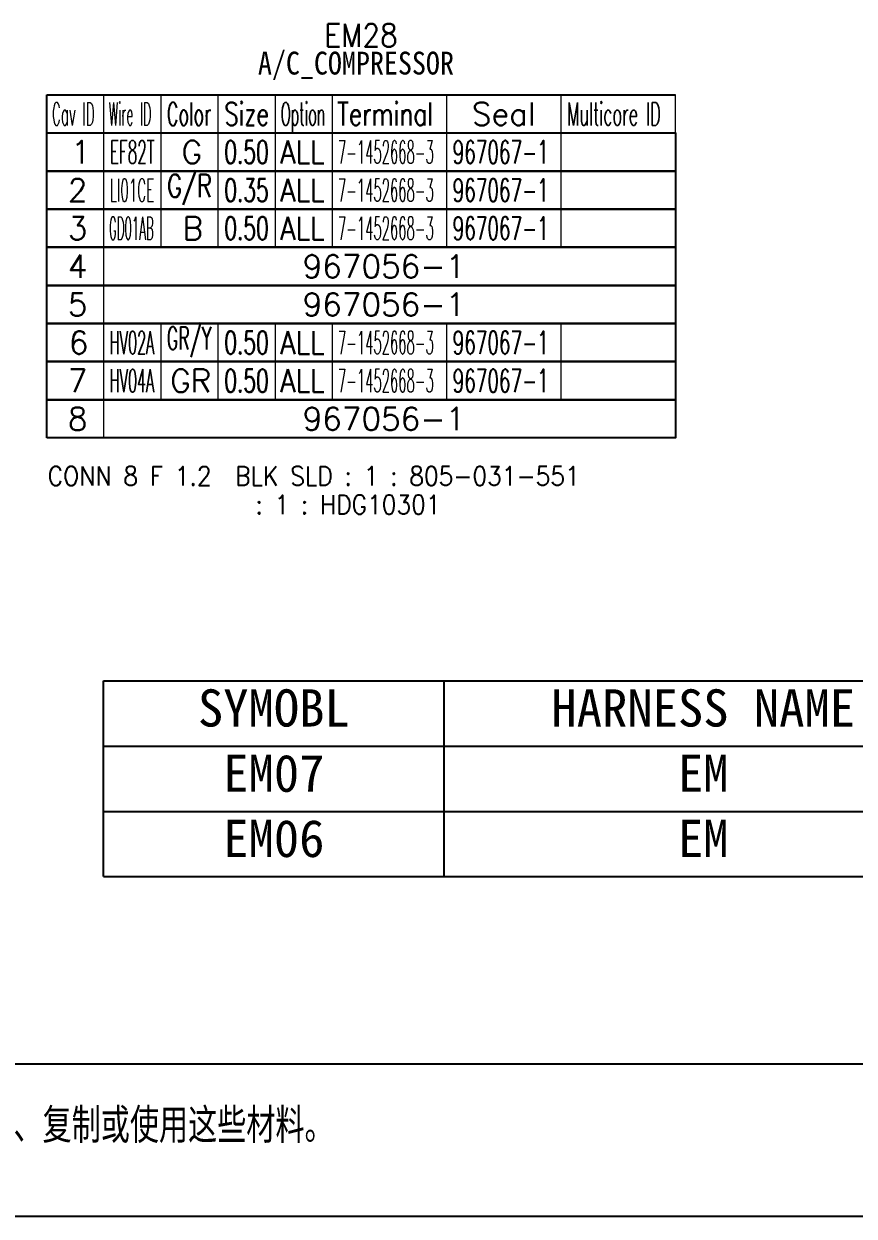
# Model space of a CAD drawing. Header units: inches. Extents: x 47316 to 59086, y 3141 to 11743.
# Drawn here: x 51252.6 to 51361.6, y 10740.2 to 10896.7 of the extents above; entities that cross this region are included whole.
import ezdxf
from ezdxf.enums import TextEntityAlignment as Align

# ---------------------------------------------------------------- set-up
doc = ezdxf.new("R2010")
doc.units = ezdxf.units.IN
doc.header["$MEASUREMENT"] = 0
doc.styles.add('COOL-仿宋', font='simfang.ttf')
doc.styles.add('MtX_SimSun', font='')
doc.styles.add('样式 100', font='SimSun.ttf', dxfattribs={"width": 0.7, "height": 3.5})
doc.styles.get('MtX_SimSun').set_extended_font_data('SimSun')

msp = doc.modelspace()

# ---------------------------------------------------------------- linework, layer by layer
at = {"color": 0, "linetype": 'Continuous', "lineweight": -3}
for p, q in [((51255.63, 10887.36), (51338.13, 10887.36)), ((51255.63, 10882.36), (51255.63, 10887.36)), ((51255.63, 10882.36), (51338.13, 10882.36))]:
    msp.add_line(p, q, dxfattribs=at)
at = {"color": 7, "linetype": 'Continuous', "lineweight": 15}
for p, q in [((51263.13, 10882.36), (51263.13, 10887.36)), ((51270.63, 10882.36), (51270.63, 10887.36)), ((51278.13, 10882.36), (51278.13, 10887.36)), ((51285.63, 10882.36), (51285.63, 10887.36)), ((51293.13, 10882.36), (51293.13, 10887.36)), ((51308.13, 10882.36), (51308.13, 10887.36)), ((51323.13, 10882.36), (51323.13, 10887.36)), ((51338.13, 10882.36), (51338.13, 10887.36))]:
    msp.add_line(p, q, dxfattribs=at)
at = {"color": 102, "linetype": 'Continuous', "lineweight": 15}
for p, q in [((51263.13, 10877.36), (51263.13, 10882.36)), ((51270.63, 10877.36), (51270.63, 10882.36)), ((51278.13, 10877.36), (51278.13, 10882.36)), ((51285.63, 10877.36), (51285.63, 10882.36)), ((51293.13, 10877.36), (51293.13, 10882.36)), ((51308.13, 10877.36), (51308.13, 10882.36)), ((51323.13, 10877.36), (51323.13, 10882.36)), ((51263.13, 10872.36), (51263.13, 10877.36)), ((51270.63, 10872.36), (51270.63, 10877.36)), ((51278.13, 10872.36), (51278.13, 10877.36)), ((51285.63, 10872.36), (51285.63, 10877.36)), ((51293.13, 10872.36), (51293.13, 10877.36)), ((51308.13, 10872.36), (51308.13, 10877.36)), ((51323.13, 10872.36), (51323.13, 10877.36)), ((51263.13, 10867.36), (51263.13, 10872.36)), ((51270.63, 10867.36), (51270.63, 10872.36)), ((51278.13, 10867.36), (51278.13, 10872.36)), ((51285.63, 10867.36), (51285.63, 10872.36)), ((51293.13, 10867.36), (51293.13, 10872.36)), ((51308.13, 10867.36), (51308.13, 10872.36)), ((51323.13, 10867.36), (51323.13, 10872.36)), ((51263.13, 10862.36), (51263.13, 10867.36)), ((51263.13, 10857.36), (51263.13, 10862.36)), ((51263.13, 10852.36), (51263.13, 10857.36)), ((51270.63, 10852.36), (51270.63, 10857.36)), ((51278.13, 10852.36), (51278.13, 10857.36)), ((51285.63, 10852.36), (51285.63, 10857.36)), ((51293.13, 10852.36), (51293.13, 10857.36)), ((51308.13, 10852.36), (51308.13, 10857.36)), ((51323.13, 10852.36), (51323.13, 10857.36)), ((51263.13, 10847.36), (51263.13, 10852.36)), ((51270.63, 10847.36), (51270.63, 10852.36)), ((51278.13, 10847.36), (51278.13, 10852.36)), ((51285.63, 10847.36), (51285.63, 10852.36)), ((51293.13, 10847.36), (51293.13, 10852.36)), ((51308.13, 10847.36), (51308.13, 10852.36)), ((51323.13, 10847.36), (51323.13, 10852.36)), ((51263.13, 10842.36), (51263.13, 10847.36))]:
    msp.add_line(p, q, dxfattribs=at)
at = {"color": 1, "lineweight": -3}
for p, q in [((51263.07, 10784.79), (51263.07, 10810.47)), ((51263.07, 10810.47), (51747.06, 10810.47)), ((51307.76, 10784.79), (51307.76, 10810.47)), ((51263.07, 10801.91), (51747.06, 10801.91)), ((51263.07, 10793.35), (51747.06, 10793.35)), ((51263.07, 10784.79), (51747.06, 10784.79))]:
    msp.add_line(p, q, dxfattribs=at)
at = {"color": 0, "lineweight": -3}
for p, q in [((50267.93, 10760.24), (52010.93, 10760.24)), ((51196.93, 10760.24), (51416.93, 10760.24)), ((50247.93, 10740.24), (52030.93, 10740.24))]:
    msp.add_line(p, q, dxfattribs=at)
at = {"color": 0, "linetype": 'Continuous', "lineweight": -3}
for points in [[(51255.63, 10877.36), (51255.63, 10882.36), (51338.13, 10882.36), (51338.13, 10877.36)], [(51255.63, 10872.36), (51255.63, 10877.36), (51338.13, 10877.36), (51338.13, 10872.36)], [(51255.63, 10867.36), (51255.63, 10872.36), (51338.13, 10872.36), (51338.13, 10867.36)], [(51255.63, 10862.36), (51255.63, 10867.36), (51338.13, 10867.36), (51338.13, 10862.36)], [(51255.63, 10857.36), (51255.63, 10862.36), (51338.13, 10862.36), (51338.13, 10857.36)], [(51255.63, 10852.36), (51255.63, 10857.36), (51338.13, 10857.36), (51338.13, 10852.36)], [(51255.63, 10847.36), (51255.63, 10852.36), (51338.13, 10852.36), (51338.13, 10847.36)], [(51255.63, 10842.36), (51255.63, 10847.36), (51338.13, 10847.36), (51338.13, 10842.36)]]:
    msp.add_lwpolyline(points, close=True, dxfattribs=at)

# ---------------------------------------------------------------- texts
at = {"color": 1, "lineweight": -3, "style": 'COOL-仿宋'}
for s, height, p in [('SYMOBL', 4.881, (51285.42, 10804.48)), ('HARNESS NAME', 4.8811, (51341.76, 10804.48)), ('EM07', 4.881, (51285.42, 10795.92)), ('EM', 4.881, (51341.76, 10795.92)), ('EM06', 4.881, (51285.42, 10787.36)), ('EM', 4.881, (51341.76, 10787.36))]:
    msp.add_text(s, height=height, dxfattribs=at).set_placement(p, align=Align.CENTER)
at = {"color": 0, "lineweight": -3, "style": 'MtX_SimSun', "width": 0.7}
msp.add_text('此图表和这里任何其他信息，都是吉利汽车研究院有限公司受著作权保护的机密材料，未经具体书面授权任何人不得以生产、出售或任何其他原因为目的，披露、出借、复制或使用这些材料。', height=4, dxfattribs=at).set_placement((50972.45, 10750.29))
at = {"color": 6, "linetype": 'Continuous', "lineweight": 20, "char_height": 3, "attachment_point": 1, "style": '样式 100'}
for s, insert, width in [('\\Fromans.shx;\\W0.9000000000;\\T1.0000000000;\\o\\lEM28', (51292.06, 10896.68), 10.6714), ('\\f黑体|b0|i0|c1|p0;\\W0.9000000000;\\T1.0000000000;\\o\\lA/C_COMPRESSOR', (51283.33, 10893.03), 27.182)]:
    msp.add_mtext(s, dxfattribs=dict(at, insert=insert, width=width))
at = {"color": 7, "linetype": 'Continuous', "lineweight": 15, "char_height": 3, "attachment_point": 1, "style": '样式 100'}
for s, insert, width in [('\\Fromans.shx;\\W0.4292452830;\\T1.0000000000;\\o\\lCav ID', (51256.31, 10886.36), 6.5), ('\\Fromans.shx;\\W0.4026548673;\\T1.0000000000;\\o\\lWire ID', (51263.74, 10886.36), 6.5), ('\\Fromans.shx;\\W0.5687500000;\\T1.0000000000;\\o\\lColor', (51271.37, 10886.36), 6.5), ('\\Fromans.shx;\\W0.7222222222;\\T1.0000000000;\\o\\lSize', (51278.94, 10886.36), 6.5), ('\\Fromans.shx;\\W0.4595959596;\\T1.0000000000;\\o\\lOption', (51286.33, 10886.36), 6.5), ('\\Fromans.shx;\\W0.7480916031;\\T1.0000000000;\\o\\lTerminal', (51293.73, 10886.36), 14), ('\\Fromans.shx;\\W1.0000000000;\\T1.0000000000;\\o\\lSeal', (51311.41, 10886.36), 9.2857), ('\\Fromans.shx;\\W0.5185185185;\\T1.0000000000;\\o\\lMulticore ID', (51323.92, 10886.36), 14), ('\\Fromans.shx;\\W1.0000000000;\\T1.0000000000;\\o\\l1', (51258.81, 10881.36), 2.8571), ('\\Fromans.shx;\\W1.0000000000;\\T1.0000000000;\\o\\l2', (51258.38, 10876.36), 2.8571), ('\\Fromans.shx;\\W1.0000000000;\\T1.0000000000;\\o\\l3', (51258.38, 10871.36), 2.8571), ('\\Fromans.shx;\\W1.0000000000;\\T1.0000000000;\\o\\l4', (51258.38, 10866.36), 2.8571), ('\\Fromans.shx;\\W1.0000000000;\\T1.0000000000;\\o\\l5', (51258.38, 10861.36), 2.8571), ('\\Fromans.shx;\\W1.0000000000;\\T1.0000000000;\\o\\l6', (51258.52, 10856.36), 2.8571), ('\\Fromans.shx;\\W1.0000000000;\\T1.0000000000;\\o\\l7', (51258.38, 10851.36), 2.8571), ('\\Fromans.shx;\\W1.0000000000;\\T1.0000000000;\\o\\l8', (51258.38, 10846.36), 2.8571)]:
    msp.add_mtext(s, dxfattribs=dict(at, insert=insert, width=width))
at = {"color": 21, "linetype": 'Continuous', "lineweight": 15, "char_height": 3, "attachment_point": 1, "style": '样式 100'}
for s, insert, width in [('\\Fromans.shx;\\W0.4892473118;\\T1.0000000000;\\o\\lEF82T', (51263.91, 10881.36), 6.5), ('\\Fromans.shx;\\W0.6500000000;\\T1.0000000000;\\o\\l0.50', (51278.91, 10881.36), 6.5), ('\\Fromans.shx;\\W0.4224137931;\\T1.0000000000;\\o\\l7-1452668-3', (51293.81, 10881.36), 14), ('\\Fromans.shx;\\W0.4333333333;\\T1.0000000000;\\o\\lLI01CE', (51263.88, 10876.36), 6.5), ('\\Fromans.shx;\\W0.6500000000;\\T1.0000000000;\\o\\l0.35', (51278.91, 10876.36), 6.5), ('\\Fromans.shx;\\W0.4224137931;\\T1.0000000000;\\o\\l7-1452668-3', (51293.81, 10876.36), 14), ('\\Fromans.shx;\\W0.3760330579;\\T1.0000000000;\\o\\lGD01AB', (51263.79, 10871.36), 6.5), ('\\Fromans.shx;\\W0.6500000000;\\T1.0000000000;\\o\\l0.50', (51278.91, 10871.36), 6.5), ('\\Fromans.shx;\\W0.4224137931;\\T1.0000000000;\\o\\l7-1452668-3', (51293.81, 10871.36), 14), ('\\Fromans.shx;\\W1.0000000000;\\T1.0000000000;\\o\\l967056-1', (51289.2, 10866.36), 23.7143), ('\\Fromans.shx;\\W1.0000000000;\\T1.0000000000;\\o\\l967056-1', (51289.2, 10861.36), 23.7143), ('\\Fromans.shx;\\W0.4642857143;\\T1.0000000000;\\o\\lHV02A', (51263.89, 10856.36), 6.5), ('\\Fromans.shx;\\W0.6500000000;\\T1.0000000000;\\o\\l0.50', (51278.91, 10856.36), 6.5), ('\\Fromans.shx;\\W0.4224137931;\\T1.0000000000;\\o\\l7-1452668-3', (51293.81, 10856.36), 14), ('\\Fromans.shx;\\W0.4642857143;\\T1.0000000000;\\o\\lHV04A', (51263.89, 10851.36), 6.5), ('\\Fromans.shx;\\W0.6500000000;\\T1.0000000000;\\o\\l0.50', (51278.91, 10851.36), 6.5), ('\\Fromans.shx;\\W0.4224137931;\\T1.0000000000;\\o\\l7-1452668-3', (51293.81, 10851.36), 14), ('\\Fromans.shx;\\W1.0000000000;\\T1.0000000000;\\o\\l967056-1', (51289.2, 10846.36), 23.7143)]:
    msp.add_mtext(s, dxfattribs=dict(at, insert=insert, width=width))
at = {"color": 140, "linetype": 'Continuous', "lineweight": 15, "char_height": 3, "attachment_point": 1, "style": '样式 100'}
for s, insert, width in [('\\Fromans.shx;\\W1.0000000000;\\T1.0000000000;\\o\\lG', (51273.31, 10881.36), 3), ('\\Fromans.shx;\\W0.8750000000;\\T1.0000000000;\\o\\lALL', (51286.25, 10881.36), 6.5), ('\\Fromans.shx;\\W0.5903614458;\\T1.0000000000;\\o\\l967067-1', (51308.88, 10881.36), 14), ('\\Fromans.shx;\\W0.7109375000;\\T1.0000000000;\\o\\lG/R', (51271.43, 10876.93), 6.5), ('\\Fromans.shx;\\W0.8750000000;\\T1.0000000000;\\o\\lALL', (51286.25, 10876.36), 6.5), ('\\Fromans.shx;\\W0.5903614458;\\T1.0000000000;\\o\\l967067-1', (51308.88, 10876.36), 14), ('\\Fromans.shx;\\W1.0000000000;\\T1.0000000000;\\o\\lB', (51273.45, 10871.36), 3), ('\\Fromans.shx;\\W0.8750000000;\\T1.0000000000;\\o\\lALL', (51286.25, 10871.36), 6.5), ('\\Fromans.shx;\\W0.5903614458;\\T1.0000000000;\\o\\l967067-1', (51308.88, 10871.36), 14), ('\\Fromans.shx;\\W0.5548780488;\\T1.0000000000;\\o\\lGR/Y', (51271.37, 10856.93), 6.5), ('\\Fromans.shx;\\W0.8750000000;\\T1.0000000000;\\o\\lALL', (51286.25, 10856.36), 6.5), ('\\Fromans.shx;\\W0.5903614458;\\T1.0000000000;\\o\\l967067-1', (51308.88, 10856.36), 14), ('\\Fromans.shx;\\W1.0000000000;\\T1.0000000000;\\o\\lGR', (51271.81, 10851.36), 6), ('\\Fromans.shx;\\W0.8750000000;\\T1.0000000000;\\o\\lALL', (51286.25, 10851.36), 6.5), ('\\Fromans.shx;\\W0.5903614458;\\T1.0000000000;\\o\\l967067-1', (51308.88, 10851.36), 14)]:
    msp.add_mtext(s, dxfattribs=dict(at, insert=insert, width=width))
at = {"color": 42, "linetype": 'Continuous', "lineweight": 15, "char_height": 2.5, "attachment_point": 1, "style": '样式 100'}
for s, insert, width in [('\\Fromans.shx;\\W0.9000000000;\\T1.0000000000;\\o\\lCONN 8 F 1.2  BLK SLD : 1 : 805-031-551', (51255.74, 10838.61), 82.9286), ('\\Fromans.shx;\\W0.9000000000;\\T1.0000000000;\\o\\l : 1 : HDG10301', (51281.45, 10834.86), 30.8571)]:
    msp.add_mtext(s, dxfattribs=dict(at, insert=insert, width=width))

doc.saveas('drawing.dxf')
